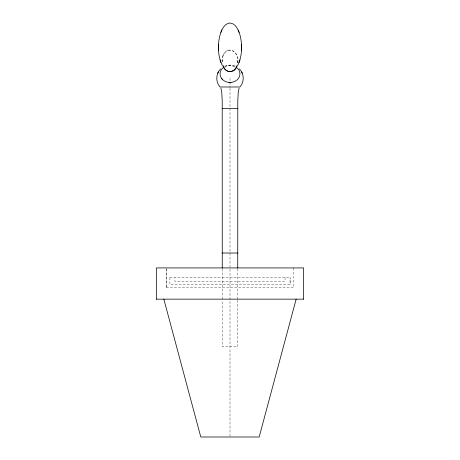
<?xml version="1.0" encoding="UTF-8"?>
<svg xmlns="http://www.w3.org/2000/svg" width="460" height="460" viewBox="0 0 460 460"><rect width="100%" height="100%" fill="white"/><g stroke="black" fill="none" stroke-linecap="round" stroke-linejoin="round"><path stroke-width="0.34" stroke-dasharray="2.3 1.72" d="M237.745 300.213L237.745 346.702L222.226 346.702L222.255 300.213M166.29 287.529L166.365 267.927L166.554 287.529M169.889 277.644L169.867 284.602L290.151 284.602L290.111 277.644L290.024 284.602M228.867 50.123C223.301 51.532 221.352 58.414 222.335 63.463M222.105 60.398L222.105 61.278M237.768 62.807C238.82 57.454 235.462 49.289 228.994 50.1M223.06 55.654L222.232 58.868L222.232 62.807M222.979 55.861C226.458 44.988 239.183 51.434 237.9 60.835A18.233 15.789 0 0 1 237.665 63.463A18.199 15.761 0 0 0 237.877 60.835L237.895 60.398M224.693 67.459L225.038 67.166C227.499 65.153 232.501 65.153 234.962 67.166L235.307 67.459M224.934 66.021L230 65.015L235.066 66.021M169.849 277.644L290.151 277.644M166.261 287.529L293.739 287.529M293.635 267.927L293.71 287.529M285.056 277.644L285.056 281.227L174.909 281.227L174.944 277.644M237.745 268.749L237.745 299.5M230 78.24L230 87.567M230 88.285L230 437M222.255 268.749L222.255 299.5M224.704 66.591A9.936 8.602 0 0 1 235.296 66.591"/><path stroke-width="0.69" d="M222.255 268.03L222.209 100.93L221.737 91.925L220.875 88.147M303.611 299.149L303.634 267.927L156.342 267.927L156.388 299.149M237.745 268.03L237.791 100.93L238.263 91.925L239.125 88.147M237.975 64.981C242.224 55.706 242.5 44.907 240.016 35.109C238.539 30.124 235.618 22.845 229.344 23.04C223.33 24.351 221.041 31.234 219.644 36.478C217.568 45.896 217.954 56.143 222.025 64.981M218.506 44.258L218.46 48.76M241.488 50.485L241.534 49.065M241.54 48.76L241.494 44.258M296.165 299.149L259.175 437L200.79 437L163.835 299.149M239.039 62.566L239.464 61.295M239.505 61.151L239.947 59.817M220.639 68.891C215.884 73.462 215.481 81.61 219.771 86.624M236.94 66.016L236.676 66.631M220.857 32.384L221.881 29.963M237.021 65.809C235.583 73.197 225.659 73.393 223.422 66.838M217.775 73.18L218.327 72.007M236.578 66.838L234.255 69.954L231.133 71.553M240.229 86.624C244.519 81.61 244.116 73.462 239.361 68.891M231.006 71.576C227.292 72.237 224.112 69.092 222.979 65.809M230.914 82.432L229.086 82.432M220.07 86.986L239.913 86.986M222.226 108.439L237.774 108.439M222.226 253.017L237.774 253.017M156.342 299.149L303.657 299.149M241.672 72.007L242.224 73.18M223.324 66.631L223.06 66.016M239.142 32.384L238.119 29.963M222.904 65.596L222.761 65.176M220.052 59.817L220.495 61.151M220.535 61.295L220.961 62.566M218.465 49.065L218.511 50.485M236.106 67.079A9.936 8.602 0 0 1 237.308 79.695A9.936 8.602 0 0 1 222.692 79.695A9.936 8.602 0 0 1 223.893 67.079M222.329 79.321A9.936 8.619 0.7 0 1 221.617 78.465M237.245 65.176A18.199 15.761 0 0 1 237.101 65.602"/></g></svg>
